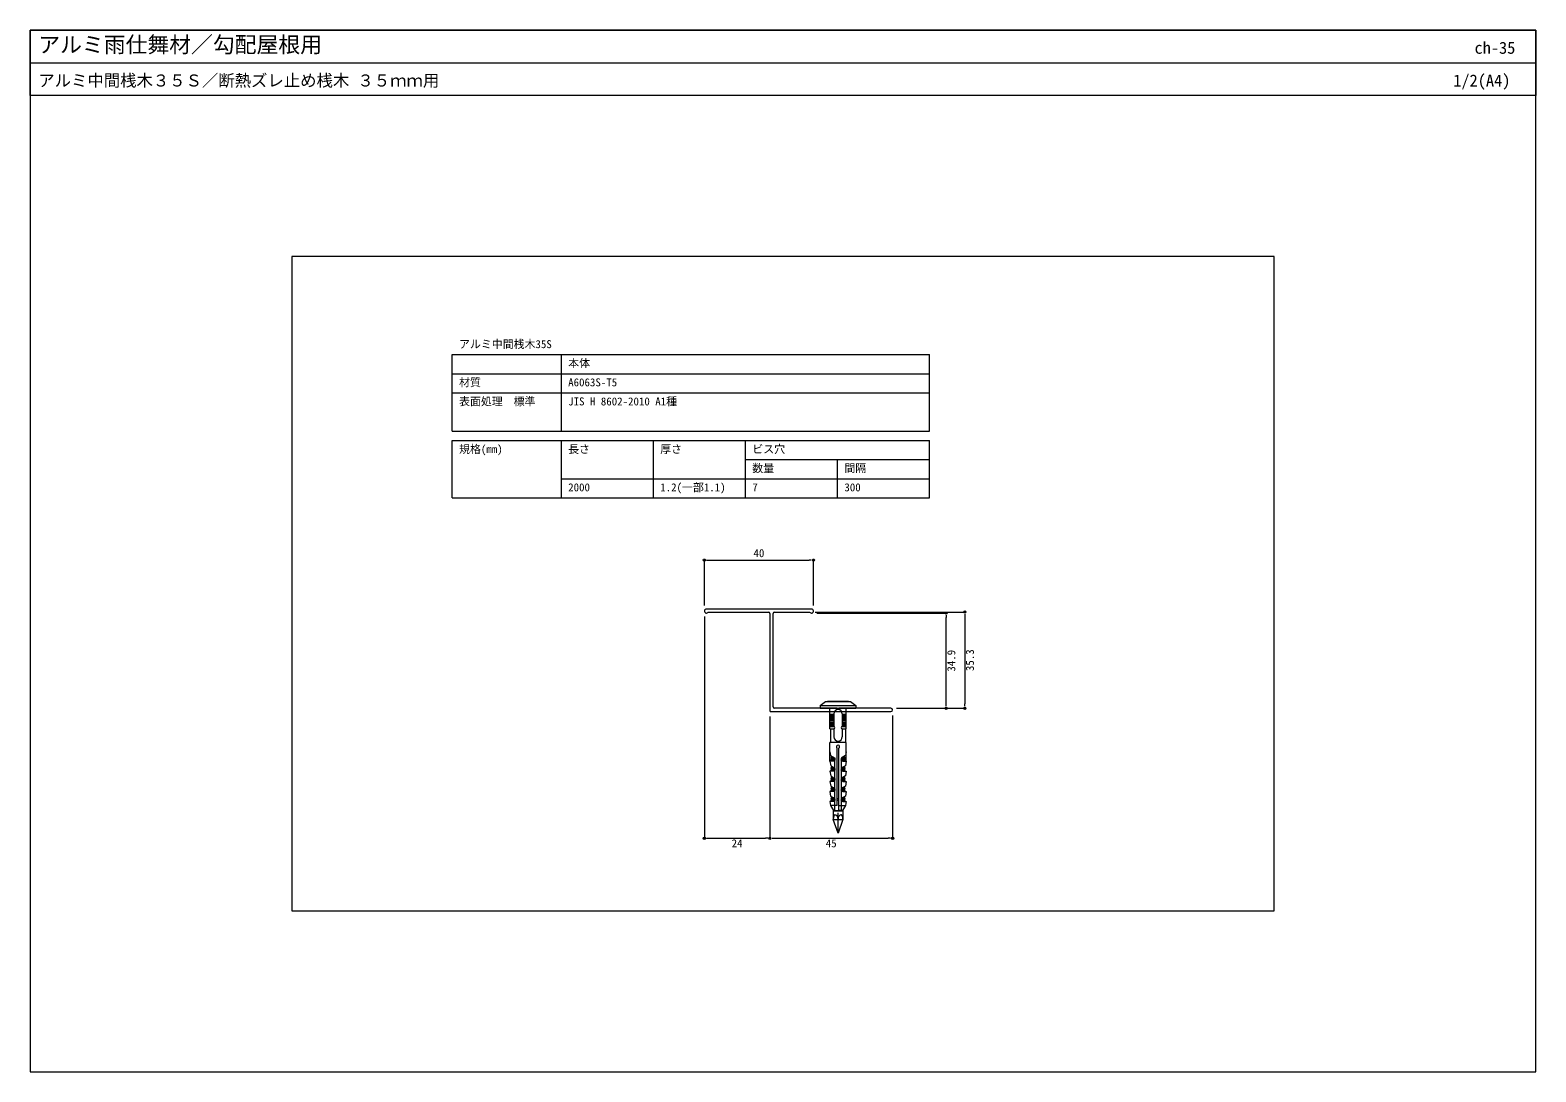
# Model space of a CAD drawing. Units: millimetres, scale not verified. Extents: x -276 to 276, y -191 to 191.
import ezdxf
from ezdxf.enums import TextEntityAlignment as Align

# ---------------------------------------------------------------- set-up
doc = ezdxf.new("R2010")
doc.units = ezdxf.units.MM
doc.header["$LTSCALE"] = 0.5
for name, color, linetype, lineweight in [('0-0_0', 7, 'Continuous', 9), ('0-2_moji', 7, 'Continuous', 18), ('0-3_SUNPO', 7, 'Continuous', 18), ('0-4_KANAMONO', 5, 'Continuous', 18), ('0-5_KANAMONO_SCREW', 4, 'Continuous', 18), ('0-6_WAKU', 7, 'Continuous', 18)]:
    doc.layers.add(name, color=color, linetype=linetype, lineweight=lineweight)
doc.styles.add('ＭＳ ゴシック', font='')
doc.styles.get('ＭＳ ゴシック').set_extended_font_data('MS Gothic')

# ---------------------------------------------------------------- blocks, each defined once
blk = doc.blocks.new('_DOT')
at = {"layer": '0-0_0'}
for p, q in [((-0.5, 0), (-1, 0)), ((0.25, 0), (-0.25, 0))]:
    blk.add_line(p, q, dxfattribs=at)
blk.add_circle((0, 0), 0.25, dxfattribs=at)

msp = doc.modelspace()

# ---------------------------------------------------------------- linework, layer by layer
at = {"layer": '0-0_0', "lineweight": 18}
msp.add_line((-275.948, 179.0363), (276.052, 179.0363), dxfattribs=at)
msp.add_lwpolyline([(-179.948, -131.9637), (180.052, -131.9637), (180.052, 108.0363), (-179.948, 108.0363)], close=True, dxfattribs=at)
at = {"layer": '0-2_moji'}
for p, q in [((-121.1984, 44.0363), (-121.1984, 72.0363)), ((-121.1984, 72.0363), (53.8016, 72.0363)), ((-81.1984, 44.0363), (-81.1984, 72.0363)), ((53.8016, 44.0363), (53.8016, 72.0363)), ((-121.1984, 65.0363), (53.8016, 65.0363)), ((-121.1984, 58.0363), (53.8016, 58.0363)), ((-121.1984, 44.0363), (53.8016, 44.0363)), ((-121.1984, 19.5363), (-121.1984, 40.5363)), ((-121.1984, 40.5363), (53.8016, 40.5363)), ((-81.1984, 19.5363), (-81.1984, 40.5363)), ((-47.4484, 19.5363), (-47.4484, 40.5363)), ((-13.6984, 19.5363), (-13.6984, 40.5363)), ((53.8016, 19.5363), (53.8016, 40.5363)), ((-13.6984, 33.5363), (53.8016, 33.5363)), ((20.0516, 19.5363), (20.0516, 33.5363)), ((-81.1984, 26.5363), (53.8016, 26.5363)), ((-121.1984, 19.5363), (53.8016, 19.5363))]:
    msp.add_line(p, q, dxfattribs=at)
at = {"layer": '0-3_SUNPO'}
for p, q in [((-28.7684, -19.9912), (-28.7684, -3.2991)), ((-27.1684, -3.2991), (9.6316, -3.2991)), ((11.2316, -19.9912), (11.2316, -3.2991)), ((-28.7684, -23.9912), (-28.7684, -105.2929)), ((11.8182, -22.3412), (66.7177, -22.3412)), ((12.4816, -22.7412), (59.8777, -22.7412)), ((59.8777, -56.0412), (59.8777, -24.3412)), ((66.7177, -23.9412), (66.7177, -56.0412)), ((-4.7684, -60.5912), (-4.7684, -105.2929)), ((-4.7684, -60.5912), (-4.7684, -105.2929)), ((40.2316, -60.2412), (40.2316, -105.2929)), ((41.6316, -57.6412), (66.7177, -57.6412)), ((41.6316, -57.6412), (59.8777, -57.6412)), ((-27.1684, -105.2929), (-6.3684, -105.2929)), ((-3.1684, -105.2929), (38.6316, -105.2929))]:
    msp.add_line(p, q, dxfattribs=at)
at = {"layer": '0-4_KANAMONO'}
for p, q in [((10.4816, -21.2412), (-28.0184, -21.2412)), ((-27.3551, -22.3412), (-5.2684, -22.3412)), ((-4.7684, -22.8412), (-4.7684, -58.5912)), ((-3.5684, -57.1412), (-3.5684, -22.8412)), ((-3.0684, -22.3412), (9.8182, -22.3412)), ((-4.5184, -58.8412), (39.6316, -58.8412))]:
    msp.add_line(p, q, dxfattribs=at)
msp.add_lwpolyline([(39.6316, -57.6412), (20.5316, -57.6412), (20.2316, -57.9412), (19.9316, -57.6412), (-3.0684, -57.6412)], dxfattribs=at)
for centre, radius, start, end in [((-28.0184, -21.9912), 0.75, 90, 332.18186), ((10.4816, -21.9912), 0.75, 207.81814, 90), ((-5.2684, -22.8412), 0.5, 0, 90), ((-3.0684, -22.8412), 0.5, 90, 180), ((-4.5184, -58.5912), 0.25, 180, 270), ((-3.0684, -57.1412), 0.5, 180, 270), ((39.6316, -58.2412), 0.6, 0, 90), ((39.6316, -58.2412), 0.6, 270, 0)]:
    msp.add_arc(centre, radius, start, end, dxfattribs=at)
at = {"layer": '0-5_KANAMONO_SCREW'}
for p, q in [((13.7316, -56.6412), (15.6816, -55.1412)), ((15.6816, -55.1412), (24.7816, -55.1412)), ((16.3861, -55.0781), (24.077, -55.0781)), ((24.7816, -55.1412), (26.7316, -56.6412)), ((13.7316, -56.6412), (26.7316, -56.6412)), ((17.2341, -65.1412), (17.2341, -57.6412)), ((17.2341, -59.8412), (18.6816, -59.8412)), ((17.2341, -60.2912), (18.6816, -60.2912)), ((18.6816, -59.6912), (18.6816, -64.2912)), ((21.7816, -59.6912), (21.7816, -64.2912)), ((21.7816, -59.8412), (23.229, -59.8412)), ((21.7816, -60.2912), (23.229, -60.2912)), ((23.229, -65.1412), (23.229, -57.6412)), ((26.7316, -56.6412), (26.7316, -57.6412)), ((17.2341, -60.7912), (18.6816, -60.7912)), ((17.2341, -61.2912), (18.6816, -61.2912)), ((17.2341, -61.7912), (18.6816, -61.7912)), ((17.2341, -62.2912), (18.6816, -62.2912)), ((17.2341, -62.7912), (18.6816, -62.7912)), ((17.2341, -63.2912), (18.6816, -63.2912)), ((17.2341, -63.7912), (18.6816, -63.7912)), ((17.2341, -64.2912), (18.6816, -64.2912)), ((17.2341, -65.1412), (18.6816, -65.1412)), ((17.4816, -65.1412), (17.4816, -70.1412)), ((18.6816, -65.1412), (18.6816, -68.0912)), ((21.7816, -60.7912), (23.229, -60.7912)), ((21.7816, -61.2912), (23.229, -61.2912)), ((21.7816, -61.7912), (23.229, -61.7912)), ((21.7816, -62.2912), (23.229, -62.2912)), ((21.7816, -62.7912), (23.229, -62.7912)), ((21.7816, -63.2912), (23.229, -63.2912)), ((21.7816, -63.7912), (23.229, -63.7912)), ((21.7816, -64.2912), (23.229, -64.2912)), ((21.7816, -65.1412), (23.229, -65.1412)), ((21.7816, -65.1412), (21.7816, -68.0912)), ((22.9816, -65.1412), (22.9816, -70.1412)), ((17.2341, -77.0046), (17.2341, -70.1412)), ((23.229, -70.1412), (17.2341, -70.1412)), ((23.229, -77.0046), (23.229, -70.1412)), ((17.2341, -77.0046), (17.2344, -77.0063)), ((18.638, -76.5493), (18.638, -75.8686)), ((19.0235, -76.0693), (19.0235, -76.5493)), ((19.928, -93.244), (19.928, -72.2587)), ((20.5351, -95.1412), (20.5351, -72.2587)), ((21.4396, -76.0693), (21.4396, -76.5493)), ((21.8252, -76.5493), (21.8252, -75.8686)), ((23.229, -77.0046), (23.2287, -77.0063)), ((17.9816, -78.9667), (17.9816, -80.723)), ((17.9816, -82.6851), (17.9816, -84.4413)), ((18.638, -80.2677), (18.638, -79.587)), ((19.0235, -79.7877), (19.0235, -80.2677)), ((19.0235, -79.7877), (19.0235, -80.2677)), ((21.4396, -79.7877), (21.4396, -80.2677)), ((21.4396, -79.7877), (21.4396, -80.2677)), ((21.8252, -80.2677), (21.8252, -79.587)), ((22.4816, -78.9667), (22.4816, -80.723)), ((22.4816, -82.6851), (22.4816, -84.4413)), ((17.9816, -86.4035), (17.9816, -88.1597)), ((18.638, -83.986), (18.638, -83.3054)), ((18.638, -87.7044), (18.638, -87.0238)), ((19.0235, -83.5061), (19.0235, -83.986)), ((19.0235, -87.2245), (19.0235, -87.7044)), ((21.4396, -83.5061), (21.4396, -83.986)), ((21.4396, -87.2245), (21.4396, -87.7044)), ((21.8252, -83.986), (21.8252, -83.3054)), ((21.8252, -87.7044), (21.8252, -87.0238)), ((22.4816, -86.4035), (22.4816, -88.1597)), ((19.928, -93.244), (17.489, -93.2441)), ((17.9816, -90.046), (17.9816, -91.8022)), ((18.638, -91.3469), (18.638, -90.6663)), ((19.0235, -90.867), (19.0235, -91.3469)), ((19.928, -90.6639), (20.5351, -90.6639)), ((19.928, -91.271), (20.5351, -91.271)), ((20.5351, -93.244), (22.9742, -93.2441)), ((21.4396, -90.867), (21.4396, -91.3469)), ((21.8252, -91.3469), (21.8252, -90.6663)), ((22.4816, -90.046), (22.4816, -91.8022)), ((18.4316, -95.1281), (18.5661, -95.1108)), ((18.4316, -95.1281), (18.4673, -95.3781)), ((21.9878, -95.3781), (18.4673, -95.3781)), ((18.4816, -95.3781), (18.4816, -98.3781)), ((18.4816, -98.3781), (21.9816, -98.3781)), ((20.2316, -103.3781), (20.2316, -95.9215)), ((22.0316, -95.1281), (21.897, -95.1108)), ((21.9816, -95.3781), (21.9816, -98.3781)), ((22.0316, -95.1281), (21.9959, -95.3781))]:
    msp.add_line(p, q, dxfattribs=at)
for points in [[(13.7316, -56.6412), (13.7316, -57.6412), (26.7316, -57.6412)], [(17.2341, -73.5915), (17.4806, -74.9875), (18.7432, -75.6448)], [(18.5235, -77.0046), (17.2341, -77.0046), (17.5395, -78.7366), (18.741, -79.362)], [(19.0235, -79.7877), (19.0235, -76.848), (18.8918, -76.8592)], [(21.4396, -79.7877), (21.4396, -76.848), (21.5713, -76.8592)], [(23.229, -73.5915), (22.9826, -74.9875), (21.7199, -75.6448)], [(21.9397, -77.0046), (23.229, -77.0046), (22.9236, -78.7366), (21.7222, -79.362)], [(18.5235, -80.723), (17.2341, -80.723), (17.5395, -82.455), (18.741, -83.0804)], [(19.0235, -83.5061), (19.0235, -80.5664), (18.8918, -80.5776)], [(21.4396, -83.5061), (21.4396, -80.5664), (21.5713, -80.5776)], [(21.9397, -80.723), (23.229, -80.723), (22.9236, -82.455), (21.7222, -83.0804)], [(18.5235, -84.4413), (17.2341, -84.4413), (17.5395, -86.1733), (18.741, -86.7988)], [(18.5235, -88.1597), (17.2341, -88.1597), (17.5248, -89.8082), (18.7415, -90.4416)], [(19.0235, -87.2245), (19.0235, -84.2848), (18.8918, -84.296)], [(19.0235, -90.867), (19.0235, -88.0032), (18.8918, -88.0144)], [(21.4396, -87.2245), (21.4396, -84.2848), (21.5713, -84.296)], [(21.4396, -90.867), (21.4396, -88.0032), (21.5713, -88.0144)], [(21.9397, -88.1597), (23.229, -88.1597), (22.9384, -89.8082), (21.7216, -90.4416)], [(21.9397, -84.4413), (23.229, -84.4413), (22.9236, -86.1733), (21.7222, -86.7988)], [(18.5234, -91.8022), (17.2341, -91.8022), (17.489, -93.2441), (18.5837, -95.1412), (20.2316, -95.1412)], [(19.0235, -95.1412), (19.0235, -91.6318), (18.9053, -91.643)], [(21.9398, -91.8022), (23.229, -91.8022), (22.9742, -93.2441), (21.8795, -95.1412), (20.2316, -95.1412)], [(21.4396, -95.1412), (21.4396, -91.6318), (21.5578, -91.643)], [(21.9816, -98.3781), (20.2316, -103.3781), (18.4816, -98.3781)]]:
    msp.add_lwpolyline(points, dxfattribs=at)
for centre, radius in [((18.1763, -75.8702), 0.4617), ((18.1804, -76.547), 0.4576), ((18.5014, -76.1093), 0.5236), ((18.5316, -76.4857), 0.5189), ((18.5929, -76.5493), 0.4306), ((21.9315, -76.4857), 0.5189), ((21.9617, -76.1093), 0.5236), ((21.8703, -76.5493), 0.4306), ((22.2827, -76.547), 0.4576), ((22.2869, -75.8702), 0.4617), ((18.1763, -79.5886), 0.4617), ((18.1804, -80.2654), 0.4576), ((18.4971, -79.8305), 0.5282), ((18.5316, -80.2041), 0.5189), ((18.5929, -80.2677), 0.4306), ((21.9315, -80.2041), 0.5189), ((21.9661, -79.8305), 0.5282), ((21.8703, -80.2677), 0.4306), ((22.2827, -80.2654), 0.4576), ((22.2869, -79.5886), 0.4617), ((18.1763, -83.307), 0.4617), ((18.1763, -87.0253), 0.4617), ((18.1804, -83.9838), 0.4576), ((18.1804, -87.7022), 0.4576), ((18.4971, -83.5489), 0.5282), ((18.4971, -87.2673), 0.5282), ((18.5316, -83.9225), 0.5189), ((18.5316, -87.6409), 0.5189), ((18.5929, -83.986), 0.4306), ((18.5929, -87.7044), 0.4306), ((21.9315, -83.9225), 0.5189), ((21.9315, -87.6409), 0.5189), ((21.9661, -83.5489), 0.5282), ((21.9661, -87.2673), 0.5282), ((21.8703, -83.986), 0.4306), ((21.8703, -87.7044), 0.4306), ((22.2827, -83.9838), 0.4576), ((22.2827, -87.7022), 0.4576), ((22.2869, -83.307), 0.4617), ((22.2869, -87.0253), 0.4617), ((18.1763, -90.6678), 0.4617), ((18.1804, -91.3447), 0.4576), ((18.4982, -90.909), 0.527), ((18.534, -91.2902), 0.5121), ((18.5937, -91.3469), 0.4298), ((21.9291, -91.2902), 0.5121), ((21.9649, -90.909), 0.527), ((21.8694, -91.3469), 0.4298), ((22.2827, -91.3447), 0.4576), ((22.2869, -90.6678), 0.4617)]:
    msp.add_circle(centre, radius, dxfattribs=at)
for centre, radius, start, end in [((20.2316, -55.7281), 3.9, 170.40593, 171.34408), ((20.2316, -55.7281), 3.9, 8.65592, 9.59407), ((20.2316, -59.6912), 1.55, 0, 180), ((18.6816, -64.7162), 0.425, 270, 90), ((21.7816, -64.7162), 0.425, 90, 270), ((20.2316, -68.0912), 1.55, 180, 0), ((20.2316, -71.7412), 0.6, 300.39126, 239.60874)]:
    msp.add_arc(centre, radius, start, end, dxfattribs=at)
for centre, ratio, start_param, end_param in [((18.9816, -98.3781), 0.294118, 0, 1.57079633), ((18.9816, -98.3781), 0.735294, 4.72407665, 6.28318531), ((21.4816, -98.3781), 0.735349, 0, 1.57079633), ((21.4816, -98.3781), 0.294118, 4.71238898, 6.28318531)]:
    msp.add_ellipse(centre, major_axis=(0, 1.7), ratio=ratio, start_param=start_param, end_param=end_param, dxfattribs=at)
at = {"layer": '0-6_WAKU'}
for points in [[(276.052, 167.0363), (-275.948, 167.0363), (-275.948, 191.0363), (276.052, 191.0363)], [(-275.948, -190.9637), (276.052, -190.9637), (276.052, 191.0363), (-275.948, 191.0363)]]:
    msp.add_lwpolyline(points, close=True, dxfattribs=at)

# ---------------------------------------------------------------- block references
at = {"layer": '0-3_SUNPO', "xscale": 1.6, "yscale": 1.6}
for p, rotation in [((-28.7684, -3.2991), 180), ((66.7177, -22.3412), 90), ((59.8777, -22.7412), 90), ((59.8777, -57.6412), 270), ((66.7177, -57.6412), 270), ((-28.7684, -105.2929), 180), ((-4.7684, -105.2929), 180)]:
    msp.add_blockref('_DOT', p, dxfattribs=dict(at, rotation=rotation))
for p in [(11.2316, -3.2991), (-4.7684, -105.2929), (40.2316, -105.2929)]:
    msp.add_blockref('_DOT', p, dxfattribs=at)

# ---------------------------------------------------------------- texts
at = {"layer": '0-2_moji', "style": 'ＭＳ ゴシック'}
for s, p in [('アルミ中間桟木35S', (-118.6984, 73.5363)), ('本体', (-78.6984, 66.5363)), ('材質', (-118.6984, 59.5363)), ('A6063S-T5', (-78.6984, 59.5363)), ('表面処理\u3000標準', (-118.6984, 52.5363)), ('JIS H 8602-2010 A1種', (-78.6984, 52.5363)), ('規格(mm)', (-118.6984, 35.0363)), ('長さ', (-78.6984, 35.0363)), ('厚さ', (-44.9484, 35.0363)), ('ビス穴', (-11.1984, 35.0363)), ('数量', (-11.1984, 28.0363)), ('間隔', (22.5516, 28.0363)), ('2000', (-78.6984, 21.0363)), ('1.2(一部1.1)', (-44.9484, 21.0363)), ('7', (-11.1984, 21.0363)), ('300', (22.5516, 21.0363))]:
    msp.add_text(s, height=2.933, dxfattribs=at).set_placement(p, align=Align.BOTTOM_LEFT)
at = {"layer": '0-3_SUNPO', "style": 'ＭＳ ゴシック'}
for s, p in [('40', (-10.7684, -3.0991)), ('24', (-18.7684, -109.4929)), ('45', (15.7316, -109.4929))]:
    msp.add_text(s, height=2.933, dxfattribs=at).set_placement(p, align=Align.BOTTOM_LEFT)
for s, p in [('34.9', (64.0777, -44.1912)), ('35.3', (70.9177, -43.9912))]:
    msp.add_text(s, height=2.933, rotation=90, dxfattribs=at).set_placement(p, align=Align.BOTTOM_LEFT)
at = {"layer": '0-6_WAKU', "style": 'ＭＳ ゴシック'}
for s, height, p in [('アルミ雨仕舞材／勾配屋根用', 5.865, (-272.948, 181.0363)), ('ch-35', 4.399, (253.5596, 181.0363)), ('アルミ中間桟木３５Ｓ／断熱ズレ止め桟木 ３５ｍｍ用', 4.399, (-272.948, 169.0363)), ('1/2(A4)', 4.399, (245.7626, 169.0363))]:
    msp.add_text(s, height=height, dxfattribs=at).set_placement(p, align=Align.BOTTOM_LEFT)

doc.saveas('drawing.dxf')
